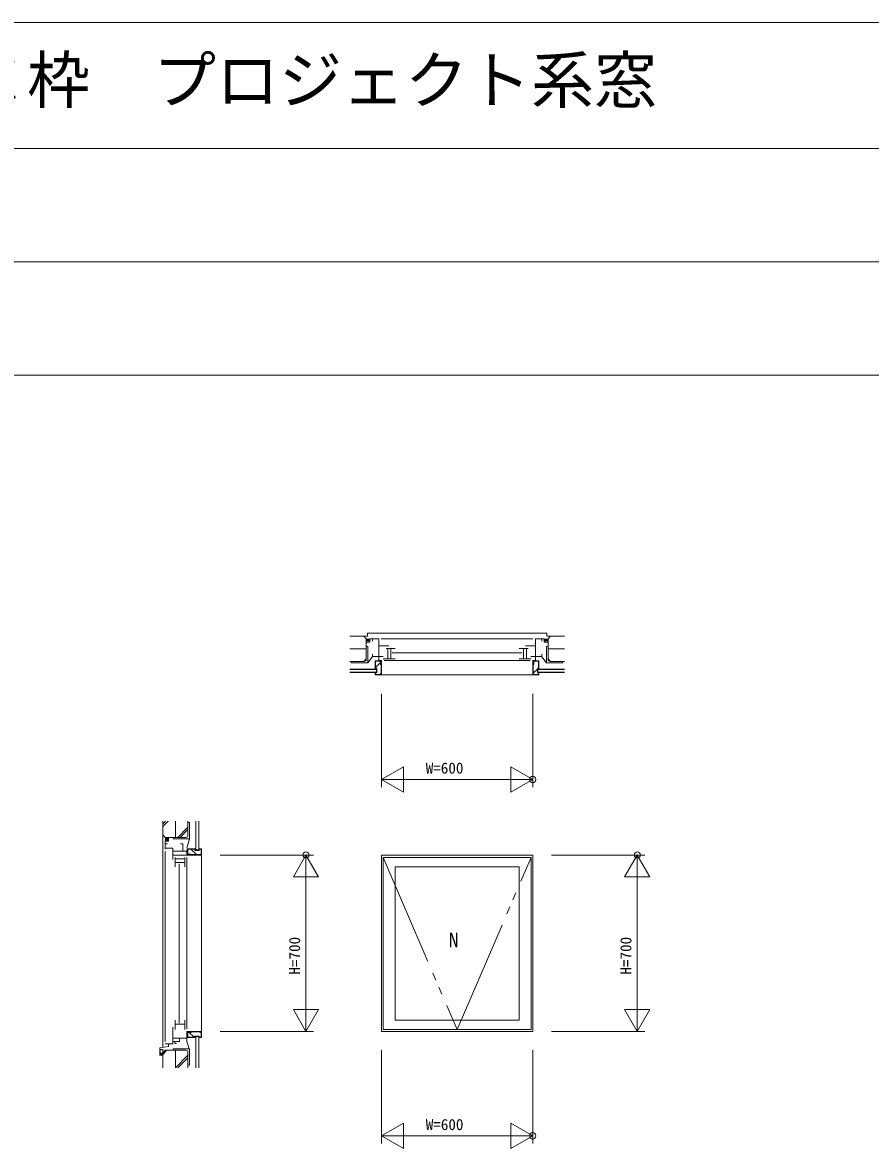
# Model space of a CAD drawing. Units: millimetres, scale not verified. Extents: x -13750 to 13750, y -10000 to 10000.
# Drawn here: x -7018 to -3652, y 5530 to 10000 of the extents above; entities that cross this region are included whole.
import ezdxf
from ezdxf.enums import TextEntityAlignment as Align

# ---------------------------------------------------------------- set-up
doc = ezdxf.new("R2010")
doc.units = ezdxf.units.MM
doc.header["$LTSCALE"] = 50
doc.header["$PDMODE"] = 32
doc.header["$PDSIZE"] = 25
doc.linetypes.add('CHAIN2', pattern=[12, 9, -1, 1, -1])
doc.linetypes.add('DOUBLE_CHAIN2', pattern=[12.8, 9, -1, 0.6, -0.6, 0.6, -1])
for name, color, linetype, lineweight in [('0-0_0', 7, 'Continuous', 9), ('0-2_YKK_ZWAK', 4, 'Continuous', 18), ('0-3_YKK_11', 2, 'Continuous', 18), ('0-4_YKK_12', 4, 'Continuous', 18), ('0-5_YKK_13', 5, 'Continuous', 9), ('0-6_YKK_D', 7, 'Continuous', 9), ('0-7_YSS_K', 5, 'Continuous', 9), ('0-8_YKK_A1', 4, 'Continuous', 9)]:
    doc.layers.add(name, color=color, linetype=linetype, lineweight=lineweight)
doc.layers.add('0-1_USER1', color=7, linetype='Continuous')
doc.styles.add('ＭＳ ゴシック', font='')
doc.styles.get('ＭＳ ゴシック').set_extended_font_data('MS Gothic')

msp = doc.modelspace()

# ---------------------------------------------------------------- linework, layer by layer
at = {"layer": '0-0_0'}
for p, q in [((-13750, 10000), (13750, 10000)), ((-13750, 9500), (13550, 9500)), ((-13750, 9050), (13550, 9050)), ((-13750, 8600), (13550, 8600))]:
    msp.add_line(p, q, dxfattribs=at)
at = {"layer": '0-2_YKK_ZWAK'}
for p, q in [((-5628.5, 7544.51), (-5628.5, 7553.51)), ((-5563.5, 7525.41), (-5603.5, 7525.41)), ((-5593.5, 7553.51), (-4991.5, 7553.51)), ((-5574.5, 7514.51), (-5538.5, 7514.51)), ((-5567.5, 7514.51), (-5567.5, 7474.51)), ((-5555.5, 7514.51), (-5555.5, 7474.51)), ((-5010.5, 7514.51), (-5046.5, 7514.51)), ((-5029.5, 7514.51), (-5029.5, 7474.51)), ((-5021.5, 7525.41), (-4981.5, 7525.41)), ((-5017.5, 7514.51), (-5017.5, 7474.51)), ((-4956.5, 7544.51), (-4956.5, 7553.51)), ((-5585.5, 7482.71), (-5603.5, 7482.71)), ((-5538.5, 7474.51), (-5586.5, 7474.51)), ((-5582.5, 7467.51), (-5002.5, 7467.51)), ((-5550.5, 7498.01), (-5034.5, 7498.01)), ((-5046.5, 7474.51), (-4998.5, 7474.51)), ((-4999.5, 7482.71), (-4981.5, 7482.71))]:
    msp.add_line(p, q, dxfattribs=at)
for points in [[(-5648.5, 7540.51), (-5638.5, 7540.51), (-5638.5, 7553.51)], [(-5638.5, 7553.51), (-5603.5, 7553.51), (-5603.5, 7467.51), (-5592.5, 7467.51)], [(-4946.5, 7553.51), (-4981.5, 7553.51), (-4981.5, 7467.51), (-4992.5, 7467.51)], [(-4936.5, 7540.51), (-4946.5, 7540.51), (-4946.5, 7553.51)], [(-5628.5, 7492.51), (-5628.5, 7483.51), (-5603.5, 7483.51)], [(-4956.5, 7492.51), (-4956.5, 7483.51), (-4981.5, 7483.51)]]:
    msp.add_lwpolyline(points, dxfattribs=at)
at = {"layer": '0-3_YKK_11'}
for p, q in [((-5592.5, 7335), (-5592.5, 6965)), ((-4992.5, 7335), (-4992.5, 6965)), ((-5079.1, 7045), (-5079.1, 6945)), ((-4992.5, 6995), (-5079.1, 7045)), ((-5592.5, 6995), (-5492.5, 6995)), ((-5591.5, 6995), (-4993.5, 6995)), ((-4992.5, 6995), (-5092.5, 6995)), ((-5079.1, 6945), (-4992.5, 6995)), ((-6232.5, 6695), (-5862.5, 6695)), ((-5892.5, 6695), (-5942.5, 6608.4)), ((-5892.5, 5996), (-5892.5, 6694)), ((-4917.5, 6695), (-4547.5, 6695)), ((-4577.5, 6695), (-4627.5, 6608.4)), ((-4577.5, 5996), (-4577.5, 6694)), ((-5942.5, 6608.4), (-5842.5, 6608.4)), ((-4627.5, 6608.4), (-4527.5, 6608.4)), ((-5892.5, 5995), (-5892.5, 6095)), ((-4577.5, 5995), (-4577.5, 6095)), ((-6232.5, 5995), (-5862.5, 5995)), ((-4917.5, 5995), (-4547.5, 5995)), ((-5592.5, 5920), (-5592.5, 5550)), ((-4992.5, 5920), (-4992.5, 5550)), ((-5079.1, 5630), (-5079.1, 5530)), ((-4992.5, 5580), (-5079.1, 5630)), ((-5592.5, 5580), (-5492.5, 5580)), ((-5591.5, 5580), (-4993.5, 5580)), ((-4992.5, 5580), (-5092.5, 5580)), ((-5079.1, 5530), (-4992.5, 5580))]:
    msp.add_line(p, q, dxfattribs=at)
for points in [[(-5505.9, 6945), (-5505.9, 7045), (-5592.5, 6995)], [(-5842.5, 6081.6), (-5942.5, 6081.6), (-5892.5, 5995)], [(-4527.5, 6081.6), (-4627.5, 6081.6), (-4577.5, 5995)], [(-5505.9, 5530), (-5505.9, 5630), (-5592.5, 5580)]]:
    msp.add_lwpolyline(points, close=True, dxfattribs=at)
for points in [[(-5842.5, 6608.4), (-5892.5, 6695), (-5892.5, 6595)], [(-4527.5, 6608.4), (-4577.5, 6695), (-4577.5, 6595)]]:
    msp.add_lwpolyline(points, dxfattribs=at)
for p in [(-4992.5, 6995), (-5892.5, 6695), (-4577.5, 6695), (-4992.5, 5580)]:
    msp.add_point(p, dxfattribs=at)
at = {"layer": '0-4_YKK_12'}
for p, q in [((-6451, 6750), (-6451, 6718.5)), ((-6442, 6740), (-6451, 6740)), ((-6451, 6708.5), (-6451, 5955)), ((-6421, 6709.7), (-6365, 6709.7)), ((-6412, 6685), (-6412, 6648)), ((-6412, 6680), (-6374.01, 6680)), ((-6412, 6665), (-6374.01, 6665)), ((-6374.01, 6648), (-6374.01, 6685)), ((-6365, 6685), (-6365, 6005)), ((-6395.51, 6660.01), (-6395.51, 6028)), ((-6412, 6003), (-6412, 6040)), ((-6374, 6003), (-6374, 6040)), ((-6421, 6011), (-6421, 5944.99)), ((-6412, 6023), (-6374, 6023)), ((-6365, 5955), (-6365, 5995)), ((-6421, 5968), (-6365, 5968)), ((-6394.8, 5954.7), (-6421, 5954.7)), ((-6394.8, 5954.7), (-6394.8, 5968)), ((-6451, 5944.99), (-6421, 5944.99)), ((-6438, 5935), (-6438, 5944.99))]:
    msp.add_line(p, q, dxfattribs=at)
for points in [[(-6438, 6760), (-6438, 6750), (-6451, 6750)], [(-6421, 6677), (-6421, 6722.5), (-6451, 6722.5)], [(-6365, 6715), (-6365, 6695), (-6421, 6695)], [(-6390, 6740), (-6381, 6740), (-6381, 6709.7)], [(-6413, 5954.7), (-6413, 5947), (-6407, 5947)]]:
    msp.add_lwpolyline(points, dxfattribs=at)
at = {"layer": '0-5_YKK_13'}
for p, q in [((-5653.5, 7550.38), (-5651.42, 7552.46)), ((-5653.5, 7552.46), (-5638.5, 7552.46)), ((-5653.5, 7552.46), (-5638.5, 7552.46)), ((-5638.5, 7545.21), (-5653.5, 7545.21)), ((-5653.5, 7545.21), (-5638.5, 7545.21)), ((-5653.02, 7545.21), (-5645.77, 7552.46)), ((-5647.36, 7545.21), (-5640.11, 7552.46)), ((-5641.7, 7545.21), (-5638.5, 7548.41)), ((-4946.5, 7546.89), (-4940.93, 7552.46)), ((-4931.5, 7552.46), (-4946.5, 7552.46)), ((-4931.5, 7552.46), (-4946.5, 7552.46)), ((-4946.5, 7545.21), (-4931.5, 7545.21)), ((-4931.5, 7545.21), (-4946.5, 7545.21)), ((-4942.53, 7545.21), (-4935.28, 7552.46)), ((-4936.87, 7545.21), (-4931.5, 7550.58))]:
    msp.add_line(p, q, dxfattribs=at)
for points in [[(-5592.5, 7467.51), (-5592.5, 7452.51), (-5595, 7452.51)], [(-4992.5, 7467.51), (-4992.5, 7452.51), (-4990, 7452.51)]]:
    msp.add_lwpolyline(points, dxfattribs=at)
at = {"layer": '0-6_YKK_D'}
for p, q in [((-5718.5, 7563.51), (-5663.5, 7563.51)), ((-5653.5, 7553.51), (-5663.5, 7563.51)), ((-5663.5, 7563.51), (-5648.5, 7563.51)), ((-4921.5, 7563.51), (-4936.5, 7563.51)), ((-4931.5, 7553.51), (-4921.5, 7563.51)), ((-4866.5, 7563.51), (-4921.5, 7563.51)), ((-5653.5, 7553.51), (-5653.5, 7473.51)), ((-5653.5, 7544.21), (-5653.5, 7553.21)), ((-5653.5, 7541.51), (-5653.5, 7544.21)), ((-5638.5, 7540.51), (-5653.5, 7540.51)), ((-5653.5, 7472.01), (-5653.5, 7518.51)), ((-5649.5, 7522.51), (-5647.5, 7522.51)), ((-5647.5, 7522.51), (-5647.5, 7457.51)), ((-5638.5, 7552.46), (-5638.5, 7544.21)), ((-5638.5, 7544.21), (-5638.5, 7540.51)), ((-4946.5, 7552.46), (-4946.5, 7544.21)), ((-4946.5, 7544.21), (-4946.5, 7540.51)), ((-4946.5, 7540.51), (-4931.5, 7540.51)), ((-4937.5, 7522.51), (-4937.5, 7457.51)), ((-4935.5, 7522.51), (-4937.5, 7522.51)), ((-4931.5, 7553.51), (-4931.5, 7473.51)), ((-4931.5, 7544.21), (-4931.5, 7553.21)), ((-4931.5, 7541.51), (-4931.5, 7544.21)), ((-4931.5, 7472.01), (-4931.5, 7518.51)), ((-5628, 7483.51), (-5647.5, 7457.51)), ((-5617.5, 7465.51), (-5595, 7465.51)), ((-5617.5, 7435), (-5617.5, 7465.51)), ((-5595, 7465.51), (-5595, 7452.51)), ((-4967.5, 7465.51), (-4990, 7465.51)), ((-4990, 7465.51), (-4990, 7452.51)), ((-4967.5, 7435), (-4967.5, 7465.51)), ((-4957, 7483.51), (-4937.5, 7457.51)), ((-5718.5, 7432.5), (-5612.5, 7432.5)), ((-5718.5, 7432), (-5613, 7432)), ((-5613, 7420.5), (-5718.5, 7420.5)), ((-5712.5, 7457.51), (-5712.5, 7459.51)), ((-5647.5, 7457.51), (-5712.5, 7457.51)), ((-5708.5, 7463.51), (-5662, 7463.51)), ((-5612.5, 7435), (-5617.5, 7435)), ((-5616, 7464.01), (-5596.5, 7464.01)), ((-5616, 7436.5), (-5616, 7464.01)), ((-5616, 7439.23), (-5596.5, 7458.73)), ((-5611, 7436.5), (-5616, 7436.5)), ((-5613, 7432), (-5613, 7420.5)), ((-5612.5, 7420), (-5612.5, 7435)), ((-5612.5, 7432.5), (-5612.5, 7420)), ((-5611, 7418.5), (-5611, 7436.5)), ((-5596.5, 7464.01), (-5596.5, 7451.01)), ((-5596.5, 7451.01), (-5594, 7451.01)), ((-5595, 7452.51), (-5592.5, 7452.51)), ((-5594, 7451.01), (-5594, 7411.5)), ((-5592.5, 7452.51), (-5592.5, 7410)), ((-5592.5, 7452.1), (-5592.5, 7433.51)), ((-4992.5, 7452.51), (-4992.5, 7410)), ((-4990, 7452.51), (-4992.5, 7452.51)), ((-4991, 7451.01), (-4991, 7411.5)), ((-4988.5, 7451.01), (-4991, 7451.01)), ((-4991, 7416.32), (-4974, 7433.32)), ((-4988.5, 7463.72), (-4988.22, 7464.01)), ((-4969, 7464.01), (-4988.5, 7464.01)), ((-4988.5, 7464.01), (-4988.5, 7451.01)), ((-4974, 7436.5), (-4969, 7436.5)), ((-4974, 7418.5), (-4974, 7436.5)), ((-4972.5, 7435), (-4967.5, 7435)), ((-4972.5, 7420), (-4972.5, 7435)), ((-4972.5, 7432.5), (-4972.5, 7420)), ((-4866.5, 7432.5), (-4972.5, 7432.5)), ((-4972, 7432), (-4972, 7420.5)), ((-4866.5, 7432), (-4972, 7432)), ((-4972, 7420.5), (-4866.5, 7420.5)), ((-4970.82, 7436.5), (-4969, 7438.32)), ((-4969, 7436.5), (-4969, 7464.01)), ((-4939.07, 7459.6), (-4939.13, 7459.7)), ((-4937.5, 7457.51), (-4872.5, 7457.51)), ((-4876.5, 7463.51), (-4923, 7463.51)), ((-4872.5, 7457.51), (-4872.5, 7459.51)), ((-5612.5, 7420), (-5718.5, 7420)), ((-5617.5, 7420), (-5612.5, 7420)), ((-5617.5, 7410), (-5617.5, 7420)), ((-5592.5, 7410), (-5617.5, 7410)), ((-5616, 7418.5), (-5611, 7418.5)), ((-5616, 7411.5), (-5616, 7418.5)), ((-5594, 7411.5), (-5616, 7411.5)), ((-5598.83, 7411.5), (-5594, 7416.33)), ((-4992.5, 7410), (-5592.5, 7410)), ((-4992.5, 7410), (-4967.5, 7410)), ((-4991, 7411.5), (-4969, 7411.5)), ((-4969, 7418.5), (-4974, 7418.5)), ((-4972.5, 7420), (-4866.5, 7420)), ((-4967.5, 7420), (-4972.5, 7420)), ((-4969, 7411.5), (-4969, 7418.5)), ((-4967.5, 7410), (-4967.5, 7420)), ((-6461, 6818.78), (-6449.79, 6830)), ((-6461, 6808.88), (-6439.89, 6830)), ((-6461, 6830), (-6461, 6775)), ((-6401.65, 6765), (-6361, 6805.65)), ((-6391.75, 6765), (-6361, 6795.75)), ((-6361, 6830), (-6361, 6775)), ((-6361, 6773.5), (-6361, 6820)), ((-6357, 6824), (-6355, 6824)), ((-6355, 6824), (-6355, 6759)), ((-6330, 6830), (-6330, 6715)), ((-6329.5, 6830), (-6329.5, 6715.5)), ((-6318, 6715.5), (-6318, 6830)), ((-6317.5, 6715), (-6317.5, 6830)), ((-6451, 6765), (-6461, 6775)), ((-6461, 6775), (-6461, 5931.16)), ((-6451, 6765), (-6371, 6765)), ((-6450.7, 6765), (-6441.7, 6765)), ((-6441.7, 6750), (-6449.95, 6750)), ((-6441.7, 6765), (-6439, 6765)), ((-6438, 6750), (-6441.7, 6750)), ((-6438, 6765), (-6438, 6750)), ((-6420, 6759), (-6420, 6761)), ((-6355, 6759), (-6420, 6759)), ((-6416, 6765), (-6369.5, 6765)), ((-6365, 6722.5), (-6355, 6759)), ((-6363.01, 6720), (-6363.01, 6697.5)), ((-6332.5, 6720), (-6363.01, 6720)), ((-6361.51, 6718.5), (-6361.51, 6699)), ((-6334, 6718.5), (-6361.51, 6718.5)), ((-6327.43, 6696.5), (-6349.43, 6718.5)), ((-6334, 6713.5), (-6334, 6718.5)), ((-6316, 6713.5), (-6334, 6713.5)), ((-6332.5, 6715), (-6332.5, 6720)), ((-6317.5, 6715), (-6332.5, 6715)), ((-6330, 6715), (-6317.5, 6715)), ((-6329.5, 6715.5), (-6318, 6715.5)), ((-6317.5, 6720), (-6317.5, 6715)), ((-6307.5, 6720), (-6317.5, 6720)), ((-6316, 6718.5), (-6316, 6713.5)), ((-6309, 6718.5), (-6316, 6718.5)), ((-6309, 6696.5), (-6309, 6718.5)), ((-6307.5, 6695), (-6307.5, 6720)), ((-6363.01, 6697.5), (-6350.01, 6697.5)), ((-6361.51, 6699), (-6348.51, 6699)), ((-6350.01, 6697.5), (-6350.01, 6695)), ((-6350.01, 6695), (-6307.5, 6695)), ((-6348.51, 6699), (-6348.51, 6696.5)), ((-6348.51, 6696.5), (-6309, 6696.5)), ((-6307.5, 6695), (-6307.5, 5995)), ((-6363.01, 5970), (-6363.01, 5992.5)), ((-6363.01, 5992.5), (-6350.01, 5992.5)), ((-6361.51, 5971.5), (-6361.51, 5991)), ((-6361.51, 5991), (-6348.51, 5991)), ((-6336.74, 5971.5), (-6356.24, 5991)), ((-6350.01, 5995), (-6307.5, 5995)), ((-6350.01, 5992.5), (-6350.01, 5995)), ((-6348.51, 5993.5), (-6309, 5993.5)), ((-6348.51, 5991), (-6348.51, 5993.5)), ((-6309, 5988.67), (-6313.84, 5993.5)), ((-6309, 5993.5), (-6309, 5971.5)), ((-6307.5, 5995), (-6307.5, 5970)), ((-6365, 5955.3), (-6355, 5921)), ((-6332.5, 5970), (-6363.01, 5970)), ((-6334, 5971.5), (-6361.51, 5971.5)), ((-6334, 5976.5), (-6334, 5971.5)), ((-6316, 5976.5), (-6334, 5976.5)), ((-6332.5, 5975), (-6332.5, 5970)), ((-6317.5, 5975), (-6332.5, 5975)), ((-6330, 5975), (-6317.5, 5975)), ((-6330, 5850), (-6330, 5975)), ((-6329.5, 5974.5), (-6318, 5974.5)), ((-6329.5, 5850), (-6329.5, 5974.5)), ((-6318, 5974.5), (-6318, 5850)), ((-6317.5, 5975), (-6317.5, 5850)), ((-6317.5, 5970), (-6317.5, 5975)), ((-6307.5, 5970), (-6317.5, 5970)), ((-6316, 5971.5), (-6316, 5976.5)), ((-6309, 5971.5), (-6316, 5971.5)), ((-6471.8, 5922.91), (-6471.8, 5909.24)), ((-6461, 5922.91), (-6471.8, 5922.91)), ((-6471.8, 5899.79), (-6471.8, 5909.24)), ((-6461, 5909.24), (-6461, 5922.91)), ((-6461, 5903.24), (-6444.24, 5920)), ((-6451, 5920), (-6461, 5910)), ((-6461, 5850), (-6461, 5910)), ((-6461, 5909.24), (-6461, 5899.04)), ((-6451, 5920), (-6371, 5920)), ((-6420, 5926), (-6355, 5926)), ((-6420, 5924), (-6420, 5926)), ((-6369.5, 5920), (-6416, 5920)), ((-6361, 5865), (-6361, 5911.5)), ((-6361, 5850), (-6361, 5910)), ((-6355, 5926), (-6355, 5861)), ((-6411, 5850), (-6361, 5900)), ((-6401.11, 5850), (-6361, 5890.1)), ((-6355, 5861), (-6357, 5861))]:
    msp.add_line(p, q, dxfattribs=at)
at = {"layer": '0-6_YKK_D', "linetype": 'CHAIN2'}
for p, q in [((-5653.5, 7513.51), (-5718.5, 7513.51)), ((-4931.5, 7513.51), (-4866.5, 7513.51)), ((-6411, 6765), (-6411, 6830)), ((-6411, 5920), (-6411, 5850))]:
    msp.add_line(p, q, dxfattribs=at)
at = {"layer": '0-6_YKK_D'}
for points in [[(-5648.5, 7563.51), (-5648.5, 7575.51), (-4936.5, 7575.51), (-4936.5, 7563.51)], [(-5718.5, 7463.51), (-5663.5, 7463.51), (-5653.5, 7473.51)], [(-4866.5, 7463.51), (-4921.5, 7463.51), (-4931.5, 7473.51)]]:
    msp.add_lwpolyline(points, dxfattribs=at)
for centre, radius, start, end in [((-5649.5, 7518.51), 4, 90, 180), ((-4935.5, 7518.51), 4, 0, 90), ((-5662, 7472.01), 8.5, 270, 0), ((-4923, 7472.01), 8.5, 180, 270), ((-5708.5, 7459.51), 4, 90, 180), ((-4876.5, 7459.51), 4, 0, 90), ((-6357, 6820), 4, 90, 180), ((-6416, 6761), 4, 90, 180), ((-6369.5, 6773.5), 8.5, 270, 0), ((-6416, 5924), 4, 180, 270), ((-6369.5, 5911.5), 8.5, 0, 90), ((-6357, 5865), 4, 180, 270)]:
    msp.add_arc(centre, radius, start, end, dxfattribs=at)
at = {"layer": '0-7_YSS_K'}
for p, q in [((-6445.05, 6765), (-6449.95, 6760.1)), ((-6449.95, 6750), (-6449.95, 6765)), ((-6449.95, 6750), (-6449.95, 6765)), ((-6442.7, 6761.69), (-6449.95, 6754.44)), ((-6442.7, 6756.03), (-6448.73, 6750)), ((-6442.7, 6765), (-6442.7, 6750)), ((-6442.7, 6750), (-6442.7, 6765)), ((-6471.8, 5903.59), (-6467.15, 5908.24)), ((-6471.8, 5908.24), (-6461, 5908.24)), ((-6471.8, 5908.24), (-6461, 5908.24)), ((-6469.94, 5899.79), (-6461.49, 5908.24)), ((-6464.28, 5899.79), (-6461, 5903.07))]:
    msp.add_line(p, q, dxfattribs=at)
for points in [[(-6350, 6697.5), (-6350, 6695), (-6365, 6695)], [(-6365, 5995), (-6350.01, 5995), (-6350.01, 5992.5)], [(-6438, 5945), (-6438, 5935.22), (-6473, 5929.04), (-6473, 5899.04)], [(-6471.05, 5899.79), (-6461, 5899.79), (-6471.8, 5899.79)]]:
    msp.add_lwpolyline(points, dxfattribs=at)
at = {"layer": '0-8_YKK_A1'}
for p, q in [((-5592.5, 6695), (-5592.5, 5995)), ((-5592.5, 6695), (-4992.5, 6695)), ((-5586.5, 6685), (-5586.5, 6003)), ((-5586.5, 6685), (-4998.5, 6685)), ((-4998.5, 6685), (-4998.5, 6003)), ((-4992.5, 6695), (-4992.5, 5995)), ((-5538.5, 6648), (-5538.5, 6040)), ((-5538.5, 6648), (-5046.5, 6648)), ((-5046.5, 6648), (-5046.5, 6040)), ((-5046.5, 6040), (-5538.5, 6040)), ((-4992.5, 5995), (-5592.5, 5995)), ((-4998.5, 6003), (-5586.5, 6003))]:
    msp.add_line(p, q, dxfattribs=at)
at = {"layer": '0-8_YKK_A1', "linetype": 'DOUBLE_CHAIN2'}
msp.add_lwpolyline([(-5586.5, 6685), (-5292.5, 6003), (-4998.5, 6685)], dxfattribs=at)

# ---------------------------------------------------------------- texts
at = {"layer": '0-1_USER1', "style": 'ＭＳ ゴシック'}
msp.add_text('ＡＥＮＥＯＬＢ０４\u3000エピソードＮＥＯ－ＬＢ\u3000ＡＬＣ枠\u3000プロジェクト系窓', height=183.3, dxfattribs=at).set_placement((-13250, 9625), align=Align.BOTTOM_LEFT)
at = {"layer": '0-3_YKK_11', "style": 'ＭＳ ゴシック'}
for p in [(-5417.07, 7005), (-5417.07, 5590)]:
    msp.add_text('W=600', height=43.99, dxfattribs=at).set_placement(p, align=Align.BOTTOM_LEFT)
for p in [(-5902.5, 6220.43), (-4587.5, 6220.43)]:
    msp.add_text('H=700', height=43.99, rotation=90, dxfattribs=at).set_placement(p, align=Align.BOTTOM_LEFT)
at = {"layer": '0-8_YKK_A1', "style": 'ＭＳ ゴシック'}
msp.add_text('N', height=58.67, dxfattribs=at).set_placement((-5326.04, 6310.99), align=Align.BOTTOM_LEFT)

doc.saveas('drawing.dxf')
